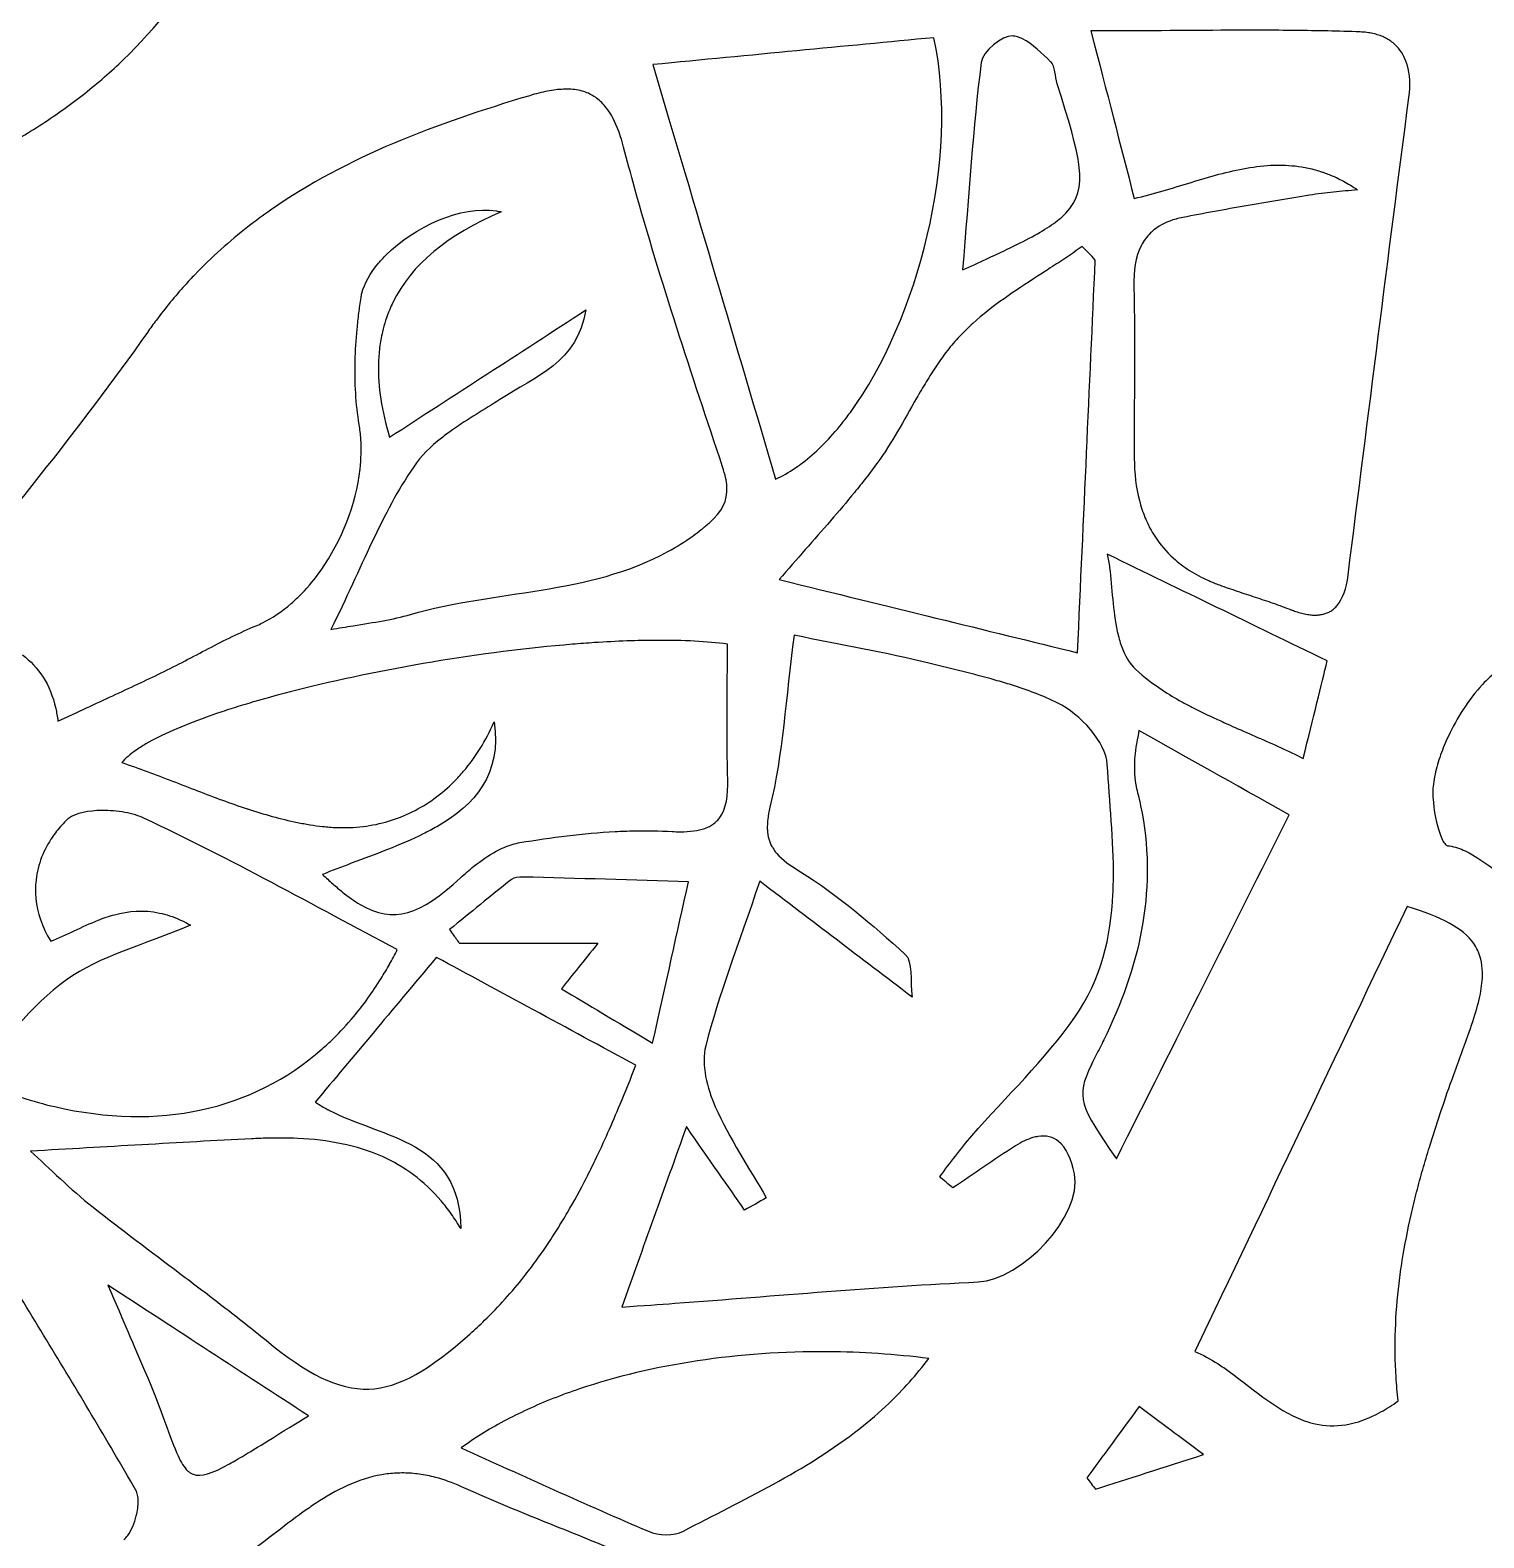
# Model space of a CAD drawing. Extents: x 0 to 430, y 0 to 430.
# Drawn here: x 250.3 to 300.1, y 244.3 to 295.9 of the extents above; entities that cross this region are included whole.
import ezdxf

# ---------------------------------------------------------------- set-up
doc = ezdxf.new("R2010")
doc.units = 0
doc.layers.add('Calque_1', color=7, linetype='CONTINUOUS')

msp = doc.modelspace()

# ---------------------------------------------------------------- linework, layer by layer
at = {"layer": 'Calque_1', "color": 7}
for points in [[(283.93038, 295.65545)], [(268.75239, 293.83122)], [(287.1802, 277.91845)], [(276.46138, 275.14755)], [(288.25967, 271.8842)], [(267.17311, 266.874)], [(297.43846, 265.86379)], [(252.97865, 252.90502)], [(277.61896, 250.62817)], [(288.26794, 248.75599)]]:
    msp.add_lwpolyline(points, close=True, dxfattribs=at)
for points in [[(291.36394, 295.84819), (291.3557, 295.84764)], [(281.24573, 295.5944), (281.2452, 295.5944)], [(297.08762, 295.29381), (297.08762, 295.29432)], [(268.02173, 293.76297), (268.02121, 293.76297)], [(269.26502, 293.74852), (269.26451, 293.74852)], [(269.99728, 293.24158), (269.99728, 293.24209)], [(266.2703, 289.66661), (266.27081, 289.66661)], [(286.31983, 288.44644), (286.3188, 288.44696)], [(288.33936, 288.4758), (288.33936, 288.47528)], [(255.95063, 287.4848), (255.95063, 287.48429)], [(285.22946, 287.71574), (285.22946, 287.71522)], [(255.60957, 287.1179), (255.60957, 287.11738)], [(254.63495, 285.93244), (254.63495, 285.93193)], [(282.1206, 285.37118), (282.1206, 285.37066)], [(281.90822, 285.13398), (281.90822, 285.13347)], [(280.98321, 283.82192), (280.98321, 283.8214)], [(280.65299, 283.25968), (280.65299, 283.25916)], [(264.39349, 281.89292), (264.39297, 281.89292)], [(288.4949, 279.11311), (288.4949, 279.11259)], [(276.84238, 278.0755), (276.84238, 278.07498)], [(287.18019, 277.91845), (287.18019, 277.91897), (287.18019, 277.91949), (287.17819, 277.91945)], [(287.25719, 277.44975), (287.25719, 277.44923)], [(289.99606, 277.36284), (289.99606, 277.36232)], [(290.30922, 277.17991), (290.30922, 277.17939)], [(293.67906, 275.94389), (293.67906, 275.94337)], [(260.61129, 275.345), (260.61181, 275.345)], [(271.77435, 274.97172), (271.77382, 274.97172), (271.77284, 274.97186)], [(254.80491, 273.86083), (254.80543, 273.86083)], [(251.2656, 272.20615), (251.26611, 272.20615), (251.26611, 272.20563)], [(288.25969, 271.8842), (288.25969, 271.88368)], [(290.80219, 272.32965), (290.80219, 272.32913)], [(298.71005, 271.37576), (298.71005, 271.37524)], [(254.32224, 270.48219), (254.32275, 270.48219)], [(298.48063, 270.71947), (298.48063, 270.71895)], [(255.18523, 270.1556), (255.18575, 270.1556)], [(288.17855, 269.90292), (288.17855, 269.9024)], [(256.89572, 269.50293), (256.89624, 269.50293)], [(288.31859, 269.31278), (288.31859, 269.31226)], [(252.77275, 269.15003), (252.77298, 269.14999)], [(257.74838, 269.20579), (257.7489, 269.20579)], [(258.6026, 268.94689), (258.60311, 268.94689)], [(273.92001, 268.91266), (273.92001, 268.91318)], [(259.46146, 268.74121), (259.46198, 268.74121)], [(259.89296, 268.66271), (259.89347, 268.66271)], [(260.32652, 268.60331), (260.32704, 268.60331)], [(260.79884, 268.56711), (260.79936, 268.56711)], [(298.44909, 268.7475), (298.44909, 268.74698)], [(298.53279, 268.44002), (298.53279, 268.43951)], [(275.70128, 267.917), (275.70128, 267.91648)], [(298.72509, 268.01524), (298.72509, 268.01472)], [(298.77419, 267.96612), (298.77419, 267.9656)], [(275.8666, 267.68238), (275.8666, 267.68186)], [(265.04665, 266.8499), (265.04716, 266.8499)], [(258.58428, 266.68401), (258.58376, 266.68401)], [(260.66965, 266.64061), (260.67017, 266.64061)], [(260.99832, 266.36414), (260.99883, 266.36414)], [(261.60655, 265.93781), (261.60706, 265.93781)], [(264.67199, 265.07772), (264.67199, 265.07721)], [(265.00425, 264.60437), (265.00477, 264.60437), (269.74196, 264.60437)], [(299.7205, 264.59669), (299.7205, 264.5972)], [(262.61297, 263.88521), (262.61297, 263.88573)], [(264.22143, 264.12503), (264.22137, 264.12537)], [(299.99075, 263.15388), (299.99075, 263.1544)], [(300.01765, 263.49649), (300.01765, 263.49701)], [(287.16051, 261.50705), (287.16051, 261.50653)], [(286.62981, 260.44148), (286.62981, 260.44097)], [(298.96602, 259.92203), (298.96602, 259.92255)], [(260.43142, 258.95101), (260.43194, 258.95101)], [(259.47392, 257.9273), (259.4734, 257.9273)], [(297.97536, 256.86486), (297.97536, 256.86538)], [(264.38163, 255.78944), (264.38163, 255.78996)], [(264.72683, 255.34502), (264.72683, 255.34554)], [(267.61658, 253.72514), (267.61658, 253.72566)], [(297.16354, 252.96845), (297.16354, 252.96897)], [(250.8748, 251.03946), (250.8748, 251.03998)], [(258.3882, 251.01988), (258.38872, 251.01988)], [(265.36968, 251.23847), (265.3702, 251.23899)], [(288.26794, 248.75599), (288.26794, 248.75547)], [(252.4189, 248.47424), (252.4189, 248.47476)], [(255.7924, 246.48678), (255.79292, 246.48678)], [(255.89062, 246.43668), (255.89113, 246.43668)], [(263.10293, 246.48015), (263.10203, 246.48014)], [(263.36596, 246.46875), (263.36545, 246.46875)], [(263.63468, 246.43985), (263.63416, 246.43985)], [(263.91011, 246.39335), (263.9096, 246.39335)], [(264.19175, 246.32775), (264.19123, 246.32775)], [(253.93353, 245.89146), (253.93353, 245.89197)], [(253.96923, 245.81394), (253.96923, 245.81446)], [(253.99403, 245.72302), (253.99403, 245.72354)], [(267.62462, 244.93093), (267.6241, 244.93093)]]:
    msp.add_lwpolyline(points, dxfattribs=at)
for points in [[(215, 429.85545), (333.66139, 429.85544), (429.85545, 333.66137), (429.85545, 214.99998)], [(253.50372, 294.83845), (255.78961, 297.03749), (257.3405, 299.74475), (258.15667, 302.99764)], [(283.93033, 295.6554), (283.58208, 295.6796), (282.90909, 295.11273), (282.86371, 294.749)], [(284.10246, 295.62285), (284.04506, 295.63995), (283.98787, 295.65135), (283.93038, 295.65545)], [(284.27402, 295.55515), (284.21702, 295.58305), (284.15985, 295.60575), (284.10246, 295.62285)], [(291.3557, 295.84764), (289.83564, 295.84264), (288.2705, 295.82434), (286.61802, 295.82434)], [(286.61802, 295.82434), (287.16703, 293.7049), (287.6251, 291.93662), (288.10215, 290.09445)], [(293.61134, 295.84119), (292.8699, 295.84919), (292.12221, 295.85019), (291.36394, 295.84819)], [(294.72444, 295.82309), (294.35453, 295.83109), (293.98348, 295.83699), (293.61134, 295.84119)], [(295.83238, 295.79049), (295.46334, 295.80389), (295.09436, 295.81479), (294.72444, 295.82309)], [(296.05926, 295.77239), (295.98616, 295.78139), (295.9106, 295.78759), (295.83238, 295.79049)], [(296.27112, 295.73619), (296.20312, 295.75129), (296.13245, 295.76329), (296.05926, 295.77239)], [(296.46699, 295.68189), (296.40429, 295.70289), (296.33909, 295.72099), (296.27112, 295.73619)], [(296.6463, 295.61009), (296.5891, 295.63679), (296.52948, 295.66089), (296.46699, 295.68189)], [(281.2452, 295.5944), (278.15029, 295.29821), (275.02459, 294.99919), (271.62667, 294.67404)], [(278.38543, 282.77089), (280.70228, 285.95593), (282.13645, 291.4442), (281.24573, 295.5944)], [(285.24089, 294.77225), (284.94791, 295.04627), (284.61581, 295.38791), (284.27402, 295.55515)], [(296.8096, 295.52119), (296.7578, 295.55349), (296.70347, 295.58329), (296.6463, 295.61009)], [(296.95686, 295.41577), (296.91056, 295.45357), (296.86136, 295.48887), (296.8096, 295.52119)], [(297.08762, 295.29432), (297.04672, 295.33742), (297.00322, 295.37792), (296.95686, 295.41577)], [(297.42817, 294.70263), (297.35377, 294.93317), (297.24076, 295.13238), (297.08762, 295.29381)], [(252.8619, 294.25089), (253.08186, 294.44242), (253.29591, 294.63854), (253.50372, 294.83845)], [(271.62667, 294.67404), (273.11281, 289.65572), (274.47129, 285.06778), (275.82746, 280.48834)], [(282.86371, 294.749), (282.58445, 292.50649), (282.44239, 290.24708), (282.22604, 287.64711)], [(285.33439, 294.62446), (285.31189, 294.68276), (285.28219, 294.73349), (285.24089, 294.77225)], [(285.38499, 294.43119), (285.37229, 294.50019), (285.35689, 294.56612), (285.33439, 294.62446)], [(297.44467, 294.65563), (297.43967, 294.67193), (297.43317, 294.68663), (297.42817, 294.70263)], [(297.50207, 293.54821), (297.55707, 293.96861), (297.53667, 294.34126), (297.44467, 294.65563)], [(252.18391, 293.68917), (252.41591, 293.87229), (252.64204, 294.05945), (252.8619, 294.25089)], [(285.46459, 294.01468), (285.42479, 294.14213), (285.41029, 294.29312), (285.38499, 294.43119)], [(251.46922, 293.15173), (251.71348, 293.32667), (251.9518, 293.50596), (252.18391, 293.68917)], [(267.41195, 293.61001), (264.22785, 292.65745), (261.17704, 291.53245), (258.54634, 289.69655)], [(268.02121, 293.76297), (267.82922, 293.72567), (267.6263, 293.67407), (267.41195, 293.61001)], [(268.3013, 293.80797), (268.2107, 293.79667), (268.11773, 293.78167), (268.02173, 293.76297)], [(268.56485, 293.83017), (268.47955, 293.82617), (268.3919, 293.81927), (268.3013, 293.80797)], [(268.75243, 293.83117), (268.69133, 293.83317), (268.6288, 293.83317), (268.56485, 293.83017)], [(269.26451, 293.74852), (269.10639, 293.79892), (268.93575, 293.82552), (268.75239, 293.83122)], [(269.65829, 293.55629), (269.53648, 293.63999), (269.4055, 293.70368), (269.26502, 293.74852)], [(269.99728, 293.24209), (269.89303, 293.3684), (269.78021, 293.47246), (269.65829, 293.55629)], [(285.755, 289.58497), (286.58177, 290.44144), (286.25893, 291.47347), (285.46459, 294.01468)], [(250.71836, 292.6391), (250.97465, 292.80575), (251.22507, 292.97688), (251.46922, 293.15173)], [(270.41019, 292.51811), (270.29073, 292.81282), (270.15354, 293.05217), (269.99728, 293.24158)], [(295.41898, 277.19934), (296.10825, 282.64953), (296.7881, 288.10107), (297.50207, 293.54821)], [(249.93081, 292.15128), (250.19937, 292.30984), (250.46196, 292.47237), (250.71836, 292.6391)], [(270.52385, 292.20443), (270.48785, 292.31531), (270.45005, 292.41981), (270.41019, 292.51811)], [(270.62669, 291.85252), (270.59439, 291.97642), (270.55989, 292.09355), (270.52385, 292.20443)], [(270.99878, 290.47017), (270.87098, 290.93005), (270.74705, 291.39078), (270.62669, 291.85252)], [(290.05088, 290.64377), (290.68871, 290.83764), (291.31734, 291.02108), (291.94429, 291.13057)], [(291.94429, 291.13057), (292.25769, 291.18527), (292.57083, 291.22157), (292.8843, 291.23134)], [(292.8843, 291.23134), (292.906, 291.23213), (292.9277, 291.23034), (292.9494, 291.23034)], [(292.9494, 291.23034), (293.24142, 291.23634), (293.5336, 291.22134), (293.82737, 291.17354)], [(293.82737, 291.17354), (293.90627, 291.16074), (293.98495, 291.14574), (294.06404, 291.12854)], [(294.06404, 291.12854), (294.14294, 291.11134), (294.2221, 291.09194), (294.30123, 291.07014)], [(294.30123, 291.07014), (294.38043, 291.04834), (294.45956, 291.02404), (294.53896, 290.99724)], [(294.53896, 290.99724), (294.55746, 290.99124), (294.57586, 290.98304), (294.59426, 290.97654)], [(294.59426, 290.97654), (294.65526, 290.95504), (294.71653, 290.93384), (294.77773, 290.90934)], [(274.01564, 280.90383), (272.95749, 284.07494), (271.89326, 287.25119), (270.99878, 290.47017)], [(289.08555, 290.35283), (289.41006, 290.44703), (289.7319, 290.54681), (290.05088, 290.64377)], [(294.77773, 290.90934), (294.82303, 290.89124), (294.86823, 290.87024), (294.91364, 290.85044)], [(294.91364, 290.85044), (294.94834, 290.83524), (294.98274, 290.82114), (295.01752, 290.80494)], [(295.01752, 290.80494), (295.09772, 290.76754), (295.1778, 290.72754), (295.25832, 290.68454)], [(295.25832, 290.68454), (295.33872, 290.64154), (295.41889, 290.59544), (295.49964, 290.54656)], [(295.49964, 290.54656), (295.58024, 290.49776), (295.66098, 290.44546), (295.742, 290.3905)], [(288.10215, 290.09445), (288.43388, 290.16995), (288.7612, 290.25867), (289.08555, 290.35283)], [(294.10283, 290.2039), (293.37827, 290.08427), (292.65302, 289.96415), (291.92933, 289.83906)], [(294.51055, 290.2623), (294.37437, 290.2454), (294.23813, 290.2262), (294.10283, 290.2039)], [(294.92087, 290.3078), (294.78418, 290.2939), (294.64676, 290.2793), (294.51055, 290.2623)], [(295.742, 290.3905), (295.46879, 290.3602), (295.19444, 290.3357), (294.92087, 290.3078)], [(258.54634, 289.69655), (258.28327, 289.51296), (258.02453, 289.32233), (257.77016, 289.12398)], [(262.4974, 288.15869), (263.46888, 289.12284), (265.06052, 289.85922), (266.2703, 289.66661)], [(266.44083, 289.63301), (264.58886, 288.85251), (263.36114, 287.82189), (262.73253, 286.53811)], [(266.27081, 289.66661), (266.32821, 289.65761), (266.38522, 289.64641), (266.44083, 289.63301)], [(285.27441, 289.18706), (285.46494, 289.31877), (285.62448, 289.44974), (285.755, 289.58497)], [(289.76202, 289.4427), (289.68172, 289.427), (289.60414, 289.4089), (289.53051, 289.3884)], [(291.92933, 289.83906), (291.20561, 289.71397), (290.48261, 289.58366), (289.76202, 289.4427)], [(257.77016, 289.12398), (257.13411, 288.62802), (256.52601, 288.08488), (255.95063, 287.4848)], [(283.73395, 288.34422), (284.38684, 288.65642), (284.89339, 288.92372), (285.27441, 289.18706)], [(288.6577, 288.91246), (288.52742, 288.78493), (288.42235, 288.639), (288.33936, 288.4758)], [(288.79669, 289.0339), (288.74769, 288.9957), (288.70109, 288.9549), (288.6577, 288.91246)], [(289.53051, 289.3884), (289.23534, 289.3065), (288.99306, 289.18721), (288.79669, 289.0339)], [(286.3188, 288.44696), (286.14156, 288.32092), (285.96135, 288.19743), (285.77929, 288.07592)], [(286.76788, 287.98652), (286.61852, 288.13995), (286.46919, 288.29304), (286.31983, 288.44644)], [(288.33936, 288.47528), (288.14584, 288.09453), (288.07292, 287.62084), (288.08665, 287.0733)], [(261.66902, 286.8487), (261.75412, 287.19223), (261.95607, 287.54436), (262.23747, 287.87809)], [(262.23747, 287.87809), (262.31787, 287.97349), (262.40488, 288.06686), (262.4974, 288.15869)], [(282.22604, 287.64711), (282.79812, 287.90811), (283.29856, 288.13603), (283.73395, 288.34422)], [(285.77929, 288.07592), (285.59726, 287.95443), (285.41382, 287.83504), (285.22946, 287.71574)], [(286.16016, 274.54858), (286.37241, 279.24149), (286.5701, 283.61385), (286.76788, 287.98652)], [(255.95063, 287.48429), (255.83566, 287.36438), (255.7219, 287.24237), (255.60957, 287.1179)], [(284.79435, 287.43152), (284.01783, 286.92955), (283.24699, 286.42182), (282.57847, 285.81818)], [(285.22946, 287.71522), (285.08394, 287.62102), (284.93995, 287.52562), (284.79435, 287.43152)], [(255.60957, 287.11738), (255.27241, 286.74378), (254.94705, 286.34956), (254.63495, 285.93244)], [(261.64012, 286.70245), (261.64712, 286.75115), (261.65692, 286.79965), (261.66902, 286.8487)], [(288.08665, 287.0733), (288.13645, 285.11955), (288.08965, 283.16338), (288.10065, 281.20854)], [(261.56622, 286.16398), (261.58852, 286.34453), (261.61342, 286.52425), (261.64012, 286.70245)], [(262.73253, 286.53811), (262.69323, 286.45791), (262.65603, 286.37693), (262.62142, 286.29471)], [(254.63495, 285.93193), (254.53097, 285.79296), (254.42801, 285.65173), (254.32696, 285.50766)], [(261.50682, 285.61983), (261.52402, 285.80198), (261.54392, 285.98344), (261.56622, 286.16398)], [(262.62142, 286.29471), (262.51749, 286.04793), (262.43491, 285.79249), (262.37286, 285.52784)], [(262.61788, 281.92341), (264.82772, 283.3556), (267.02856, 284.78154), (269.33582, 286.27663)], [(269.33582, 286.27663), (269.05603, 284.5023), (267.60862, 283.98984), (266.38975, 283.21015)], [(282.57847, 285.81818), (282.49907, 285.74648), (282.4213, 285.67357), (282.34489, 285.59907)], [(254.32696, 285.50766), (251.97922, 282.16026), (249.33976, 279.01716), (246.65559, 275.55737)], [(261.43962, 284.52222), (261.44862, 284.88852), (261.47242, 285.25553), (261.50682, 285.61983)], [(262.37286, 285.52784), (262.33146, 285.35151), (262.29966, 285.17106), (262.27676, 284.98678)], [(282.1206, 285.37066), (282.0478, 285.29336), (281.97715, 285.21475), (281.90822, 285.13398)], [(282.34489, 285.59907), (282.26849, 285.52457), (282.19371, 285.44877), (282.1206, 285.37118)], [(262.27676, 284.98678), (262.25386, 284.80251), (262.23996, 284.6142), (262.23546, 284.42196)], [(281.70669, 284.88697), (281.57559, 284.71908), (281.451, 284.54521), (281.33098, 284.36711)], [(281.90822, 285.13347), (281.83942, 285.05277), (281.77212, 284.97076), (281.70669, 284.88697)], [(261.57708, 282.35388), (261.4585, 283.05905), (261.42103, 283.78964), (261.43962, 284.52222)], [(262.23546, 284.42196), (262.22646, 284.03749), (262.25426, 283.63739), (262.31816, 283.221)], [(281.33098, 284.36711), (281.21102, 284.18911), (281.09561, 284.00704), (280.98321, 283.82192)], [(280.98321, 283.8214), (280.8709, 283.6364), (280.76123, 283.44874), (280.65299, 283.25968)], [(280.65299, 283.25916), (280.4364, 282.88091), (280.22418, 282.49783), (280.00291, 282.12176)], [(262.31816, 283.221), (262.38206, 282.80443), (262.48188, 282.37203), (262.61788, 281.92341)], [(266.38975, 283.21015), (265.86319, 282.87337), (265.29483, 282.54435), (264.77383, 282.17662)], [(278.0914, 282.38538), (278.1909, 282.50983), (278.28891, 282.63818), (278.38543, 282.77089)], [(261.63448, 281.8583), (261.62358, 282.02597), (261.60448, 282.19126), (261.57708, 282.35388)], [(276.83516, 281.11311), (277.27214, 281.45767), (277.69341, 281.88759), (278.0914, 282.38538)], [(261.60708, 280.83253), (261.64618, 281.1788), (261.65628, 281.52297), (261.63448, 281.8583)], [(264.39297, 281.89292), (264.0243, 281.60051), (263.69507, 281.27974), (263.44316, 280.91158)], [(264.77383, 282.17662), (264.64357, 282.08472), (264.51639, 281.9904), (264.39349, 281.89292)], [(280.00291, 282.12176), (279.78148, 281.74544), (279.55105, 281.3763), (279.297, 281.02674)], [(288.10065, 281.20854), (288.10365, 280.68736), (288.16115, 280.20158), (288.27686, 279.75437)], [(260.27073, 277.37382), (260.97906, 278.37941), (261.47007, 279.62057), (261.60708, 280.83253)], [(263.44316, 280.91158), (262.35807, 279.32593), (261.6633, 277.47347), (260.61129, 275.345)], [(274.16137, 280.22583), (274.14977, 280.4243), (274.10137, 280.64669), (274.01564, 280.90383)], [(275.82746, 280.48834), (276.05609, 280.59204), (276.2822, 280.72037), (276.50443, 280.87075)], [(276.50443, 280.87075), (276.61558, 280.94595), (276.72588, 281.02697), (276.83516, 281.11311)], [(279.297, 281.02674), (279.17431, 280.8579), (279.04895, 280.6913), (278.92081, 280.526)], [(273.5645, 278.99749), (273.98936, 279.38104), (274.19047, 279.72966), (274.16137, 280.22583)], [(278.92081, 280.526), (278.79268, 280.36069), (278.6621, 280.19708), (278.5291, 280.03403)], [(278.5291, 280.03403), (278.26306, 279.70783), (277.98789, 279.38476), (277.7059, 279.05993)], [(288.27686, 279.75437), (288.28386, 279.72857), (288.29246, 279.70447), (288.29956, 279.67897)], [(288.29956, 279.67897), (288.35376, 279.48307), (288.41733, 279.29348), (288.4949, 279.11311)], [(288.4949, 279.11259), (288.5092, 279.07969), (288.5264, 279.04889), (288.5414, 279.01649)], [(273.00382, 278.55152), (273.09742, 278.61892), (273.19072, 278.68877), (273.28287, 278.76133)], [(273.28287, 278.76133), (273.38564, 278.84223), (273.47954, 278.92076), (273.5645, 278.99749)], [(277.7059, 279.05993), (277.42399, 278.73521), (277.13551, 278.40905), (276.84238, 278.0755)], [(288.5414, 279.01649), (288.5727, 278.94879), (288.6032, 278.87983), (288.638, 278.81443)], [(288.638, 278.81443), (288.6895, 278.71763), (288.7446, 278.62387), (288.8039, 278.53228)], [(272.14442, 278.00995), (272.43652, 278.17001), (272.72323, 278.34947), (273.00382, 278.55152)], [(276.84238, 278.07498), (276.54925, 277.74143), (276.25215, 277.40127), (275.95251, 277.04869)], [(288.8039, 278.53228), (288.98175, 278.25751), (289.19479, 278.00629), (289.44519, 277.78039)], [(263.3305, 275.85659), (266.22821, 276.70511), (269.41719, 276.51537), (272.14442, 278.00995)], [(287.17819, 277.91945), (287.17891, 277.9191), (287.17919, 277.91876), (287.18019, 277.91845)], [(287.18019, 277.91845), (287.21119, 277.77342), (287.23619, 277.61601), (287.25719, 277.44975)], [(294.70429, 274.27216), (292.09383, 275.53718), (289.76391, 276.66633), (287.1802, 277.91845)], [(289.44519, 277.78039), (289.52879, 277.70499), (289.61635, 277.63256), (289.70824, 277.56283)], [(289.70824, 277.56283), (289.80004, 277.49313), (289.89578, 277.42674), (289.99606, 277.36284)], [(259.61341, 276.57594), (259.84811, 276.81862), (260.06835, 277.08651), (260.27073, 277.37382)], [(275.95251, 277.04869), (279.77674, 276.11204), (283.02598, 275.31623), (286.16016, 274.54858)], [(287.25719, 277.44923), (287.34149, 276.78278), (287.36853, 275.97653), (287.52178, 275.27417)], [(289.99606, 277.36232), (290.09615, 277.29852), (290.20055, 277.23783), (290.30922, 277.17991)], [(290.30922, 277.17939), (290.41809, 277.12139), (290.53112, 277.06661), (290.64873, 277.01454)], [(295.04486, 276.16374), (295.23819, 276.39215), (295.36072, 276.73848), (295.41898, 277.19934)], [(259.25115, 276.23177), (259.37539, 276.33965), (259.49606, 276.45459), (259.61341, 276.57594)], [(290.64873, 277.01454), (290.76636, 276.96244), (290.88815, 276.91326), (291.01462, 276.86726)], [(291.01462, 276.86726), (291.21751, 276.79346), (291.42168, 276.72302), (291.62647, 276.65436)], [(291.62647, 276.65436), (291.83142, 276.58566), (292.03668, 276.51854), (292.24192, 276.45075)], [(258.26465, 275.56825), (258.6096, 275.73682), (258.94056, 275.96211), (259.25115, 276.23177)], [(292.24192, 276.45075), (292.44716, 276.38295), (292.65189, 276.31458), (292.85583, 276.24353)], [(292.85583, 276.24353), (293.05961, 276.17253), (293.26215, 276.09872), (293.46305, 276.02029)], [(293.46305, 276.02029), (293.47575, 276.01529), (293.48765, 276.01129), (293.50025, 276.00689)], [(294.82782, 275.97517), (294.86802, 276.00007), (294.90582, 276.02837), (294.94202, 276.05987)], [(294.94202, 276.05987), (294.97822, 276.09137), (295.01262, 276.12567), (295.04486, 276.16374)], [(258.05588, 275.47365), (258.12598, 275.50275), (258.19567, 275.53445), (258.26465, 275.56825)], [(261.36732, 275.47315), (262.09061, 275.58857), (262.72324, 275.67877), (263.3305, 275.85659)], [(293.50025, 276.00689), (293.56105, 275.98389), (293.62132, 275.96219), (293.67906, 275.94389)], [(293.67906, 275.94337), (293.74896, 275.92117), (293.81661, 275.90237), (293.88212, 275.88707)], [(293.88212, 275.88707), (293.94762, 275.87167), (294.01063, 275.85997), (294.07178, 275.85137)], [(294.07178, 275.85137), (294.13278, 275.84237), (294.19132, 275.83767), (294.24802, 275.83587)], [(294.24802, 275.83587), (294.30462, 275.83387), (294.35938, 275.83562), (294.41182, 275.84087)], [(294.41182, 275.84087), (294.46422, 275.84587), (294.51501, 275.85417), (294.56324, 275.86567)], [(294.56324, 275.86567), (294.61144, 275.87727), (294.65754, 275.89187), (294.70172, 275.91007)], [(294.70172, 275.91007), (294.74562, 275.92827), (294.78782, 275.95047), (294.82782, 275.97517)], [(256.42084, 274.69179), (256.95808, 274.97132), (257.49857, 275.24229), (258.05588, 275.47365)], [(260.61181, 275.345), (260.87523, 275.3932), (261.12638, 275.4347), (261.36732, 275.47315)], [(276.46144, 275.14756), (276.17672, 272.98132), (276.07465, 271.0808), (275.63568, 269.26162)], [(281.11278, 274.1781), (279.58659, 274.55764), (278.03245, 274.82488), (276.46138, 275.14755)], [(287.52178, 275.27417), (287.56008, 275.09856), (287.60638, 274.92961), (287.66335, 274.77084)], [(250.0497, 274.47474), (250.60557, 274.05793), (251.00332, 273.47805), (251.1902, 272.64437)], [(255.61572, 274.27011), (255.88443, 274.40992), (256.15223, 274.55202), (256.42084, 274.69179)], [(268.8707, 274.83646), (265.79225, 274.58233), (262.30141, 273.99306), (259.3979, 273.2562)], [(269.63085, 274.89276), (269.38066, 274.87636), (269.12723, 274.85756), (268.8707, 274.83646)], [(271.77284, 274.97186), (271.10024, 274.96886), (270.38097, 274.94206), (269.63085, 274.89276)], [(274.17886, 274.84253), (273.48467, 274.93423), (272.6711, 274.97507), (271.77435, 274.97172)], [(274.16856, 271.36471), (274.15956, 272.48931), (274.17886, 273.63196), (274.17886, 274.84253)], [(287.66335, 274.77084), (287.77723, 274.45334), (287.9341, 274.1768), (288.15688, 273.97244)], [(254.80543, 273.86083), (255.0776, 273.99272), (255.34702, 274.13029), (255.61572, 274.27011)], [(283.34624, 273.61121), (282.60808, 273.82039), (281.8542, 273.99351), (281.11278, 274.1781)], [(288.15688, 273.97244), (288.43639, 273.71605), (288.73936, 273.48555), (289.0612, 273.27326)], [(293.88625, 270.93128), (294.23333, 272.34816), (294.50598, 273.4624), (294.70429, 274.27216)], [(253.14145, 273.07535), (253.72076, 273.34411), (254.26442, 273.59897), (254.80491, 273.86083)], [(283.89609, 273.44688), (283.71395, 273.50448), (283.53078, 273.55892), (283.34624, 273.61121)], [(285.48566, 272.82728), (284.97649, 273.07414), (284.44254, 273.27421), (283.89609, 273.44688)], [(300.01436, 273.45729), (299.78558, 273.21362), (299.56563, 272.92987), (299.35756, 272.60566)], [(300.54303, 273.93788), (300.36245, 273.8003), (300.18592, 273.64004), (300.01436, 273.45729)], [(251.26611, 272.20563), (251.94789, 272.52355), (252.56214, 272.80659), (253.14145, 273.07535)], [(259.3979, 273.2562), (258.91401, 273.1334), (258.44667, 273.00652), (258.00005, 272.87637)], [(289.0612, 273.27326), (289.27578, 273.13172), (289.49869, 272.99821), (289.72835, 272.8707)], [(251.1902, 272.64437), (251.2213, 272.50539), (251.2464, 272.35966), (251.2656, 272.20615)], [(256.72726, 272.47691), (256.63916, 272.44701), (256.55707, 272.41661), (256.47146, 272.38651)], [(257.34634, 272.67897), (257.13409, 272.61237), (256.9273, 272.5448), (256.72726, 272.47691)], [(258.00005, 272.87637), (257.77658, 272.81127), (257.55874, 272.74561), (257.34634, 272.67897)], [(287.1791, 270.72818), (287.1359, 271.47861), (286.23874, 272.46193), (285.48566, 272.82728)], [(289.72835, 272.8707), (289.84318, 272.807), (289.95965, 272.74471), (290.07768, 272.68363)], [(290.07768, 272.68363), (290.31363, 272.56154), (290.55559, 272.44441), (290.80219, 272.32965)], [(299.35756, 272.60566), (299.17386, 272.31942), (299.00194, 272.0134), (298.85216, 271.69615)], [(256.3526, 272.34461), (255.51852, 272.04584), (254.80842, 271.73761), (254.27883, 271.42787)], [(256.47146, 272.38651), (256.43166, 272.37251), (256.39176, 272.35871), (256.3526, 272.34461)], [(266.198, 272.17826), (266.46467, 270.41968), (265.52978, 269.31835), (264.23481, 268.59501)], [(265.71586, 271.27185), (265.89138, 271.5534), (266.05251, 271.85569), (266.198, 272.17826)], [(288.25969, 271.88368), (288.18489, 271.40797), (288.11811, 271.16089), (288.11345, 270.91268)], [(293.40354, 268.9991), (291.40845, 270.11789), (289.90498, 270.9615), (288.25967, 271.8842)], [(290.80219, 272.32913), (290.9376, 272.26613), (291.07717, 272.20494), (291.21509, 272.14309)], [(291.21509, 272.14309), (291.32831, 272.09229), (291.43946, 272.04057), (291.55408, 271.99013)], [(291.55408, 271.99013), (291.80834, 271.87825), (292.06562, 271.76666), (292.32457, 271.6532)], [(254.27883, 271.42787), (254.15721, 271.35677), (254.04539, 271.28558), (253.94293, 271.21445)], [(292.32457, 271.6532), (292.58352, 271.53974), (292.84421, 271.42438), (293.10488, 271.3049)], [(298.71005, 271.37524), (298.66545, 271.2673), (298.62395, 271.15868), (298.58551, 271.04916)], [(298.85216, 271.69615), (298.80226, 271.59042), (298.75466, 271.48369), (298.71005, 271.37576)], [(253.94293, 271.21445), (253.73798, 271.0722), (253.57237, 270.93011), (253.45097, 270.78915)], [(265.14742, 270.48999), (265.35055, 270.72942), (265.54035, 270.9903), (265.71586, 271.27185)], [(274.18976, 270.24436), (274.17836, 270.61711), (274.17176, 270.98982), (274.16856, 271.36471)], [(288.11345, 270.91268), (288.10745, 270.57577), (288.09365, 270.22316), (288.17855, 269.90292)], [(293.10488, 271.3049), (293.36568, 271.18535), (293.62667, 271.06132), (293.88625, 270.93128)], [(298.58551, 271.04916), (298.54701, 270.93966), (298.51211, 270.82992), (298.48063, 270.71947)], [(253.45097, 270.78915), (253.74312, 270.69165), (254.0334, 270.58849), (254.32224, 270.48219)], [(254.32275, 270.48219), (254.61159, 270.37589), (254.89885, 270.26592), (255.18523, 270.1556)], [(264.83271, 270.14685), (264.94082, 270.25592), (265.04576, 270.37017), (265.14742, 270.48999)], [(287.38838, 266.84315), (287.39998, 268.13411), (287.25294, 269.44604), (287.1791, 270.72818)], [(298.48063, 270.71895), (298.41763, 270.4982), (298.36868, 270.27624), (298.33799, 270.05543)], [(255.18575, 270.1556), (255.75867, 269.93489), (256.32745, 269.71078), (256.89572, 269.50293)], [(263.39507, 269.10299), (263.91823, 269.36165), (264.40064, 269.71092), (264.83271, 270.14685)], [(273.92001, 268.91318), (274.13464, 269.21042), (274.20796, 269.64864), (274.18976, 270.24436)], [(288.17855, 269.9024), (288.23105, 269.70503), (288.27775, 269.50847), (288.31859, 269.31278)], [(298.33799, 270.05543), (298.28929, 269.70469), (298.34699, 269.18387), (298.44909, 268.7475)], [(256.89624, 269.50293), (257.1803, 269.39903), (257.4642, 269.29923), (257.74838, 269.20579)], [(288.31859, 269.31226), (288.89067, 266.57041), (288.33949, 263.99075), (287.16051, 261.50705)], [(251.53429, 268.79808), (251.47059, 268.73278), (251.40926, 268.66573), (251.35032, 268.59706)], [(251.63299, 268.88128), (251.59659, 268.85558), (251.56329, 268.82778), (251.53429, 268.79808)], [(252.77298, 269.14999), (252.31683, 269.14599), (251.88863, 269.06189), (251.63299, 268.88128)], [(253.55513, 269.08283), (253.30302, 269.12923), (253.03342, 269.15243), (252.77275, 269.15003)], [(254.23157, 268.87819), (254.04181, 268.96699), (253.80725, 269.03642), (253.55513, 269.08283)], [(258.58376, 266.68401), (257.14771, 267.44483), (255.70264, 268.18916), (254.23157, 268.87819)], [(257.7489, 269.20579), (258.03308, 269.11239), (258.31743, 269.02506), (258.6026, 268.94689)], [(258.60311, 268.94689), (258.88827, 268.86869), (259.17445, 268.79928), (259.46146, 268.74121)], [(262.58116, 268.78363), (262.86171, 268.86693), (263.13363, 268.97376), (263.39507, 269.10299)], [(273.56293, 268.60725), (273.66143, 268.65845), (273.74663, 268.72081), (273.81976, 268.79432)], [(273.81976, 268.79432), (273.85616, 268.83092), (273.88946, 268.87042), (273.92001, 268.91266)], [(275.55918, 268.84252), (275.55218, 268.77822), (275.54678, 268.71635), (275.54468, 268.657)], [(275.63568, 269.26162), (275.59918, 269.11032), (275.57408, 268.97117), (275.55918, 268.84252)], [(287.48918, 257.23083), (289.52813, 261.28762), (291.45086, 265.11378), (293.40354, 268.9991)], [(251.35032, 268.59706), (251.23244, 268.45971), (251.1245, 268.31584), (251.02786, 268.16608)], [(259.46198, 268.74121), (259.60539, 268.71221), (259.74892, 268.68581), (259.89296, 268.66271)], [(259.89347, 268.66271), (260.03751, 268.63961), (260.18176, 268.61981), (260.32652, 268.60331)], [(260.32704, 268.60331), (260.48582, 268.58511), (260.64317, 268.57311), (260.79884, 268.56711)], [(260.79936, 268.56711), (261.42255, 268.54341), (262.0199, 268.61701), (262.58116, 268.78363)], [(263.7661, 268.34903), (262.97493, 267.95742), (262.13593, 267.65267), (261.30734, 267.34186)], [(264.23481, 268.59501), (264.08094, 268.50901), (263.92423, 268.42731), (263.7661, 268.34903)], [(267.08012, 268.05295), (268.15172, 268.22781), (269.24364, 268.37124), (270.33314, 268.42968)], [(270.33314, 268.42968), (270.55105, 268.44138), (270.76877, 268.44948), (270.98634, 268.45398)], [(270.98634, 268.45398), (271.42142, 268.46298), (271.85502, 268.45598), (272.28653, 268.43128)], [(272.28653, 268.43128), (272.38083, 268.42528), (272.47121, 268.42328), (272.5573, 268.42228)], [(272.5573, 268.42228), (272.90145, 268.42028), (273.18124, 268.45778), (273.40532, 268.53855)], [(273.40532, 268.53855), (273.46142, 268.55875), (273.51367, 268.58165), (273.56293, 268.60725)], [(275.54468, 268.657), (275.54168, 268.5977), (275.54168, 268.54078), (275.54468, 268.48595)], [(275.54468, 268.48595), (275.55068, 268.37631), (275.56718, 268.27535), (275.59328, 268.18106)], [(298.44909, 268.74698), (298.47449, 268.63807), (298.50289, 268.53445), (298.53279, 268.44002)], [(298.53279, 268.43951), (298.56269, 268.34491), (298.59439, 268.25995), (298.62689, 268.18784)], [(251.02786, 268.16608), (250.88292, 267.94143), (250.76378, 267.70343), (250.67543, 267.45449)], [(265.50502, 267.24315), (265.74605, 267.43539), (266.00352, 267.61565), (266.26879, 267.75889)], [(266.26879, 267.75889), (266.35709, 267.80659), (266.44672, 267.84999), (266.53648, 267.88859)], [(266.53648, 267.88859), (266.62638, 267.92719), (266.71648, 267.96119), (266.80726, 267.98885)], [(266.80726, 267.98885), (266.89806, 268.01655), (266.9891, 268.03805), (267.08012, 268.05295)], [(275.59328, 268.18106), (275.61948, 268.08676), (275.65558, 267.99956), (275.70128, 267.917)], [(275.70128, 267.91648), (275.71028, 267.90058), (275.72118, 267.88598), (275.73068, 267.87048)], [(275.73068, 267.87048), (275.77048, 267.80538), (275.81468, 267.74243), (275.8666, 267.68238)], [(298.62689, 268.18784), (298.65929, 268.11574), (298.69209, 268.05695), (298.72509, 268.01524)], [(298.72509, 268.01472), (298.74149, 267.99402), (298.75799, 267.97782), (298.77419, 267.96612)], [(298.77419, 267.9656), (298.79029, 267.9538), (298.80649, 267.9471), (298.82229, 267.9454)], [(298.82229, 267.9454), (299.00877, 267.9255), (299.18848, 267.8716), (299.36334, 267.79554)], [(299.36334, 267.79554), (299.45084, 267.75754), (299.5368, 267.71394), (299.62224, 267.66634)], [(250.67543, 267.45449), (250.58713, 267.20556), (250.52972, 266.94562), (250.50852, 266.67676)], [(261.30734, 267.34186), (260.976, 267.21756), (260.64628, 267.0922), (260.32187, 266.95997)], [(265.04716, 266.8499), (265.19104, 266.98144), (265.34431, 267.115), (265.50502, 267.24315)], [(275.8666, 267.68186), (276.05988, 267.45844), (276.336, 267.26346), (276.68517, 267.04727)], [(299.62224, 267.66634), (300.73301, 267.04733), (301.69861, 265.74267), (303.17138, 267.0147)], [(260.32187, 266.95997), (260.44152, 266.84665), (260.55708, 266.73978), (260.66965, 266.64061)], [(261.60706, 265.93781), (262.7693, 265.25325), (263.65157, 265.57406), (265.04665, 266.8499)], [(266.78504, 266.78563), (266.07328, 266.2258), (265.37466, 265.64902), (264.67199, 265.07772)], [(267.17313, 266.87403), (267.04293, 266.87703), (266.87992, 266.86033), (266.78504, 266.78563)], [(272.84769, 266.71277), (270.95626, 266.76777), (269.06485, 266.82504), (267.17311, 266.874)], [(275.28317, 266.72791), (274.54082, 264.52285), (273.8813, 262.83763), (273.43574, 261.09776)], [(280.50043, 262.76278), (278.67671, 264.1485), (277.11945, 265.33235), (275.28317, 266.72791)], [(276.68517, 267.04727), (277.97154, 266.25091), (279.13947, 265.24299), (280.26477, 264.22264)], [(287.37288, 266.29176), (287.38188, 266.4752), (287.38658, 266.65872), (287.38838, 266.84315)], [(250.50852, 266.67676), (250.49442, 266.49752), (250.49612, 266.31444), (250.51552, 266.12796)], [(262.88118, 264.39009), (261.44719, 265.14579), (260.02019, 265.92325), (258.58428, 266.68401)], [(260.67017, 266.64061), (260.78272, 266.54151), (260.89193, 266.44919), (260.99832, 266.36414)], [(260.99883, 266.36414), (261.21167, 266.194), (261.41291, 266.05189), (261.60655, 265.93781)], [(271.61936, 261.18804), (272.07101, 263.21917), (272.45928, 264.96576), (272.84769, 266.71277)], [(286.0634, 262.07341), (286.98137, 263.39309), (287.30234, 264.82431), (287.37288, 266.29176)], [(250.51552, 266.12796), (250.56452, 265.66175), (250.72419, 265.17471), (251.01833, 264.6774)], [(253.20683, 265.58484), (253.68591, 265.71397), (254.1919, 265.76089), (254.74834, 265.64064)], [(297.43845, 265.86375), (295.01725, 260.78812), (292.61222, 255.74589), (290.17432, 250.63471)], [(299.7205, 264.5972), (299.34802, 265.13204), (298.6125, 265.50675), (297.43846, 265.86379)], [(251.01833, 264.6774), (251.56186, 264.88969), (252.09002, 265.17778), (252.64356, 265.3957)], [(255.80925, 265.2257), (254.18055, 264.53556), (252.70675, 264.17272), (251.55939, 263.35346)], [(252.64356, 265.3957), (252.82807, 265.4683), (253.0152, 265.53318), (253.20683, 265.58484)], [(254.74834, 265.64064), (254.85962, 265.61654), (254.97287, 265.58574), (255.08837, 265.54764)], [(255.08837, 265.54764), (255.20403, 265.50954), (255.32156, 265.46424), (255.44184, 265.4107)], [(255.44184, 265.4107), (255.56193, 265.3573), (255.6842, 265.29588), (255.80925, 265.2257)], [(264.67199, 265.07721), (264.71769, 265.01221), (264.76379, 264.94736), (264.80945, 264.88239)], [(264.80945, 264.88239), (264.83525, 264.84569), (264.86115, 264.80899), (264.88695, 264.77231)], [(264.88695, 264.77231), (264.92615, 264.71641), (264.96505, 264.66026), (265.00425, 264.60437)], [(262.61297, 263.88573), (262.70507, 264.05017), (262.79448, 264.21812), (262.88118, 264.39009)], [(269.74196, 264.60437), (269.22966, 263.96497), (268.8882, 263.53856), (268.49758, 263.05149)], [(280.26477, 264.22264), (280.53012, 263.98198), (280.42217, 263.3297), (280.50043, 262.76278)], [(299.85848, 264.35742), (299.81998, 264.44062), (299.77358, 264.52037), (299.7205, 264.59669)], [(300.01765, 263.49701), (300.02565, 263.82445), (299.97435, 264.10732), (299.85848, 264.35742)], [(264.22137, 264.12537), (262.65868, 262.25942), (261.38221, 260.73572), (260.07176, 259.17115)], [(262.32875, 263.40359), (262.42595, 263.56034), (262.52099, 263.72091), (262.61297, 263.88521)], [(271.0453, 260.43016), (268.66828, 261.71742), (266.36153, 262.96629), (264.22143, 264.12503)], [(251.55939, 263.35346), (250.32409, 262.47149), (249.39422, 261.16136), (248.28258, 259.98622)], [(261.38514, 262.09411), (261.7219, 262.49603), (262.03687, 262.93298), (262.32875, 263.40359)], [(299.51741, 261.43926), (299.76657, 262.11363), (299.92921, 262.67641), (299.99075, 263.15388)], [(299.99075, 263.1544), (300.00605, 263.27361), (300.01505, 263.3875), (300.01765, 263.49649)], [(268.49758, 263.05149), (269.4388, 262.48976), (270.28811, 261.98277), (271.61936, 261.18804)], [(260.68337, 261.33705), (260.92648, 261.57405), (261.16071, 261.82625), (261.38514, 262.09411)], [(282.5432, 258.01578), (283.71806, 259.36868), (285.04671, 260.61221), (286.0634, 262.07341)], [(260.31182, 260.99288), (260.4379, 261.10365), (260.56178, 261.21851), (260.68337, 261.33705)], [(273.43574, 261.09776), (273.27355, 260.4641), (273.48374, 259.63989), (273.7644, 259.00952)], [(287.16051, 261.50653), (287.07641, 261.32926), (286.9889, 261.15214), (286.89852, 260.97582)], [(298.96602, 259.92255), (299.14593, 260.42914), (299.33093, 260.93448), (299.51741, 261.43926)], [(251.16199, 259.01522), (254.72252, 258.1893), (257.91632, 258.88816), (260.31182, 260.99288)], [(286.89852, 260.97582), (286.7961, 260.77594), (286.70593, 260.60042), (286.62981, 260.44148)], [(270.50787, 259.09743), (270.69001, 259.53368), (270.86863, 259.97839), (271.0453, 260.43016)], [(286.62981, 260.44097), (286.09733, 259.32893), (286.24069, 259.0486), (287.48918, 257.23083)], [(298.20224, 257.63329), (298.43754, 258.39985), (298.69617, 259.16231), (298.96602, 259.92203)], [(250.02615, 259.32683), (250.40856, 259.20596), (250.78721, 259.10216), (251.16199, 259.01522)], [(260.07176, 259.17115), (260.18717, 259.09245), (260.30722, 259.01937), (260.43142, 258.95101)], [(269.6547, 257.1885), (269.95259, 257.80595), (270.23456, 258.44282), (270.50787, 259.09743)], [(273.7644, 259.00952), (274.24666, 257.92599), (274.91738, 256.92672), (275.50899, 255.89188)], [(260.43194, 258.95101), (260.44974, 258.94101), (260.46874, 258.93271), (260.48674, 258.92311)], [(260.48674, 258.92311), (260.51054, 258.91031), (260.53554, 258.89891), (260.55964, 258.88641)], [(260.55964, 258.88641), (262.41705, 257.92641), (265.02768, 257.85782), (265.05032, 254.8479)], [(272.77738, 258.33204), (271.98254, 256.11768), (271.30497, 254.23019), (270.56099, 252.15722)], [(274.76485, 255.47588), (274.18332, 256.31191), (273.60102, 257.14787), (272.77738, 258.33204)], [(281.44351, 256.62207), (281.80893, 257.08781), (282.15559, 257.56946), (282.5432, 258.01578)], [(284.62989, 257.95584), (284.44897, 257.90254), (284.24997, 257.80914), (284.03302, 257.67213)], [(284.8056, 257.99614), (284.7493, 257.98714), (284.69008, 257.97354), (284.62989, 257.95584)], [(285.51045, 257.82716), (285.32125, 257.97889), (285.08786, 258.04131), (284.8056, 257.99614)], [(254.13523, 257.71043), (252.87772, 257.63843), (251.61304, 257.56417), (250.33236, 257.49184)], [(250.33236, 257.49184), (250.98476, 256.90194), (251.68847, 256.18811), (252.47021, 255.57361)], [(257.89314, 257.9161), (256.64282, 257.8524), (255.39273, 257.78239), (254.13523, 257.71043)], [(258.42696, 257.9363), (258.25008, 257.9323), (258.07201, 257.9253), (257.89314, 257.9161)], [(259.4734, 257.9273), (259.1298, 257.9433), (258.7807, 257.9452), (258.42696, 257.9363)], [(262.37142, 257.30614), (261.48322, 257.70428), (260.50455, 257.87921), (259.47392, 257.9273)], [(284.03302, 257.67213), (283.30541, 257.21269), (282.60289, 256.71375), (281.88896, 256.23243)], [(286.0515, 256.71302), (285.9521, 257.22672), (285.77516, 257.61469), (285.51045, 257.82716)], [(297.97536, 256.86538), (298.04816, 257.12195), (298.12379, 257.37771), (298.20224, 257.63329)], [(264.38163, 255.78996), (263.78921, 256.48762), (263.1117, 256.97431), (262.37142, 257.30614)], [(269.35135, 256.57768), (269.45448, 256.77917), (269.5554, 256.98268), (269.6547, 257.1885)], [(268.70592, 255.39533), (268.93073, 255.7804), (269.14511, 256.1747), (269.35135, 256.57768)], [(281.88896, 256.23243), (281.7404, 256.36233), (281.59202, 256.49217), (281.44351, 256.62207)], [(282.76283, 253.01867), (284.22209, 253.08567), (286.3356, 255.24362), (286.0515, 256.71302)], [(297.76608, 256.09384), (297.83238, 256.35139), (297.90255, 256.60844), (297.97536, 256.86486)], [(250.8748, 251.03998), (249.83852, 252.74625), (248.79162, 254.44615), (247.75354, 256.1513)], [(275.50899, 255.89188), (275.26089, 255.75322), (275.01292, 255.61454), (274.76485, 255.47588)], [(297.57799, 255.3187), (297.63699, 255.57765), (297.69972, 255.83614), (297.76608, 256.09384)], [(252.47021, 255.57361), (253.44879, 254.80472), (254.44649, 254.05972), (255.44058, 253.31018)], [(264.72683, 255.34554), (264.61541, 255.50227), (264.50003, 255.65), (264.38163, 255.78944)], [(268.36072, 254.82482), (268.47859, 255.01273), (268.59351, 255.20279), (268.70592, 255.39533)], [(265.05032, 254.8479), (264.94623, 255.02281), (264.83824, 255.18828), (264.72683, 255.34502)], [(297.27414, 253.75652), (297.35744, 254.28016), (297.45996, 254.80079), (297.57799, 255.3187)], [(267.99795, 254.26775), (268.12183, 254.45094), (268.24284, 254.6369), (268.36072, 254.82482)], [(267.61658, 253.72566), (267.74701, 253.90403), (267.87407, 254.08455), (267.99795, 254.26775)], [(267.21505, 253.19804), (267.3525, 253.37139), (267.48622, 253.54689), (267.61658, 253.72514)], [(297.16354, 252.96897), (297.19524, 253.23241), (297.23244, 253.4947), (297.27414, 253.75652)], [(252.97865, 252.90504), (253.50543, 251.67849), (253.86852, 250.83196), (254.23232, 249.98636)], [(259.84542, 248.43398), (257.53511, 249.93811), (255.4098, 251.32185), (252.97865, 252.90502)], [(255.44058, 253.31018), (255.93761, 252.93541), (256.43351, 252.55956), (256.92576, 252.17899)], [(265.86991, 251.70511), (266.35627, 252.17938), (266.80244, 252.6777), (267.21505, 253.19804)], [(272.38153, 252.28693), (275.84146, 252.54072), (279.29851, 252.85923), (282.76283, 253.01867)], [(297.04004, 251.37785), (297.05804, 251.91176), (297.10024, 252.44175), (297.16354, 252.96845)], [(270.56099, 252.15722), (271.32193, 252.21142), (271.85197, 252.24812), (272.38153, 252.28693)], [(256.92576, 252.17899), (257.17201, 251.98862), (257.41713, 251.7975), (257.66111, 251.60434)], [(257.66111, 251.60434), (257.90495, 251.41128), (258.14735, 251.21662), (258.3882, 251.01988)], [(265.3702, 251.23899), (265.54161, 251.39178), (265.7078, 251.54701), (265.86991, 251.70511)], [(297.06224, 249.76348), (297.02804, 250.30574), (297.02194, 250.84377), (297.04004, 251.37785)], [(252.4189, 248.47476), (251.90835, 249.33212), (251.39287, 250.18646), (250.8748, 251.03946)], [(258.38872, 251.01988), (261.20119, 248.72238), (262.62998, 248.7963), (265.36968, 251.23847)], [(277.61896, 250.62823), (274.56882, 250.65153), (271.6129, 250.20122), (269.11665, 249.35802)], [(281.07045, 250.39769), (279.91957, 250.54394), (278.76263, 250.61943), (277.61896, 250.62817)], [(279.70256, 248.86342), (280.1846, 249.3231), (280.64294, 249.83029), (281.07045, 250.39769)], [(290.17432, 250.63471), (290.44896, 250.5247), (290.71235, 250.37943), (290.97013, 250.21354)], [(254.23232, 249.98636), (254.82554, 248.60811), (255.11187, 247.64825), (255.37644, 247.07077)], [(290.97013, 250.21354), (291.09922, 250.13054), (291.22641, 250.04239), (291.35304, 249.95103)], [(291.35304, 249.95103), (292.23831, 249.31247), (293.07862, 248.51787), (294.07949, 248.2178)], [(297.13514, 248.94648), (297.10364, 249.21984), (297.07944, 249.49235), (297.06224, 249.76348)], [(269.11665, 249.35802), (268.80477, 249.25267), (268.49932, 249.14112), (268.2025, 249.02367)], [(268.2025, 249.02367), (267.60875, 248.7887), (267.04636, 248.52951), (266.52146, 248.24801)], [(278.70884, 248.00301), (279.0493, 248.27136), (279.38112, 248.55685), (279.70256, 248.86342)], [(288.26794, 248.75547), (287.57097, 247.80241), (287.02588, 247.05744), (286.48097, 246.31221)], [(290.46988, 247.11217), (289.6307, 247.73871), (289.06881, 248.15816), (288.26794, 248.75599)], [(296.54395, 248.56924), (296.63925, 248.62204), (296.7358, 248.67955), (296.83436, 248.74235)], [(296.83436, 248.74235), (296.93286, 248.80515), (297.03325, 248.87316), (297.13514, 248.94648)], [(253.93353, 245.89197), (253.43515, 246.75651), (252.92951, 247.61676), (252.4189, 248.47424)], [(257.64865, 247.09039), (258.20397, 247.42357), (258.91541, 247.87418), (259.84542, 248.43398)], [(266.52146, 248.24801), (265.99654, 247.96651), (265.50886, 247.66192), (265.06419, 247.33644)], [(294.07949, 248.2178), (294.15079, 248.1964), (294.223, 248.1771), (294.29602, 248.161)], [(294.29602, 248.161), (294.95471, 248.01582), (295.6862, 248.0943), (296.54395, 248.56924)], [(272.672, 244.48849), (274.70749, 245.57072), (276.83619, 246.52714), (278.70884, 248.00301)], [(265.06419, 247.33644), (267.20046, 246.37872), (269.32465, 245.40236), (271.47515, 244.48649)], [(255.37644, 247.07077), (255.48226, 246.83979), (255.58485, 246.67004), (255.702, 246.55918)], [(255.89113, 246.43668), (256.16407, 246.33169), (256.53258, 246.45758), (257.14274, 246.79635)], [(257.14274, 246.79635), (257.29535, 246.88105), (257.46354, 246.97933), (257.64865, 247.09039)], [(286.7745, 245.92102), (287.90829, 246.28638), (289.04203, 246.6519), (290.46988, 247.11217)], [(255.702, 246.55918), (255.7312, 246.53158), (255.7611, 246.50718), (255.7924, 246.48678)], [(255.79292, 246.48678), (255.82432, 246.46638), (255.85642, 246.44978), (255.89062, 246.43668)], [(262.34601, 246.41974), (261.52976, 246.27873), (260.79196, 245.90556), (260.08258, 245.43685)], [(262.59302, 246.45484), (262.50982, 246.44584), (262.42761, 246.43384), (262.34601, 246.41974)], [(263.10203, 246.48014), (262.92873, 246.48214), (262.75929, 246.47314), (262.59302, 246.45484)], [(263.36545, 246.46875), (263.27715, 246.47575), (263.18934, 246.47905), (263.10293, 246.48015)], [(263.63416, 246.43985), (263.54366, 246.45235), (263.45445, 246.46215), (263.36596, 246.46875)], [(263.9096, 246.39335), (263.817, 246.41195), (263.72518, 246.42735), (263.63468, 246.43985)], [(264.19123, 246.32775), (264.09643, 246.35275), (264.00273, 246.37475), (263.91011, 246.39335)], [(265.078, 246.01045), (264.77155, 246.14821), (264.47656, 246.25257), (264.19175, 246.32775)], [(286.48097, 246.31221), (286.57887, 246.18176), (286.6766, 246.05147), (286.7745, 245.92102)], [(253.96923, 245.81446), (253.95923, 245.84256), (253.94703, 245.86796), (253.93353, 245.89146)], [(253.99403, 245.72354), (253.98703, 245.75564), (253.97913, 245.78584), (253.96923, 245.81394)], [(254.01363, 245.51063), (254.01336, 245.58693), (254.00663, 245.65862), (253.99403, 245.72302)], [(267.6241, 244.93093), (266.76979, 245.27842), (265.91871, 245.6325), (265.078, 246.01045)], [(253.94953, 245.0166), (253.97033, 245.1012), (253.98663, 245.1861), (253.99763, 245.2693)], [(253.99763, 245.2693), (254.00853, 245.3525), (254.01403, 245.43413), (254.01363, 245.51063)], [(259.66038, 245.1454), (258.96048, 244.64398), (258.27913, 244.07429), (257.56697, 243.57289)], [(260.08258, 245.43685), (259.94073, 245.34315), (259.80035, 245.24568), (259.66038, 245.1454)], [(253.65601, 244.3443), (253.78266, 244.51492), (253.88702, 244.76302), (253.94953, 245.0166)], [(270.18828, 243.89068), (269.33596, 244.24245), (268.47878, 244.5835), (267.62462, 244.93093)], [(253.52268, 244.20167), (253.56928, 244.23867), (253.61378, 244.28737), (253.65601, 244.3443)], [(271.47515, 244.48649), (271.81871, 244.34017), (272.35585, 244.32022), (272.672, 244.48849)]]:
    msp.add_open_spline(points, degree=3, dxfattribs=at)

doc.saveas('drawing.dxf')
